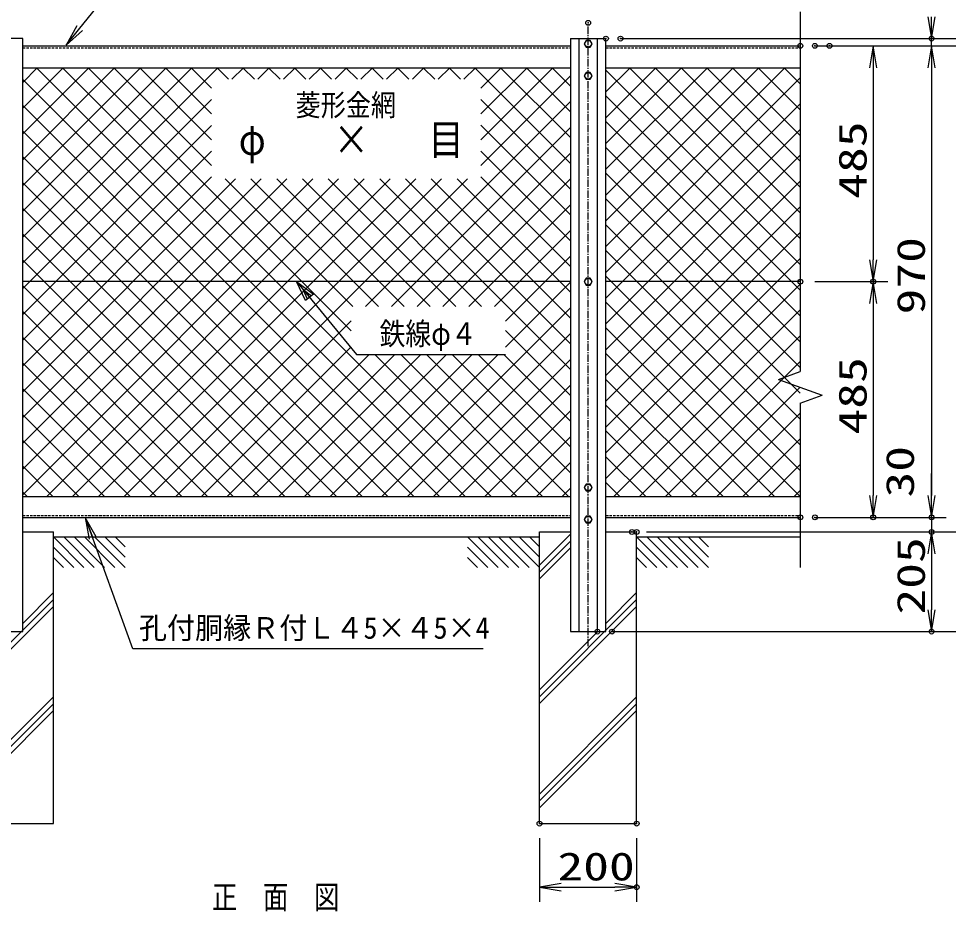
# Model space of a CAD drawing. Units: millimetres, scale not verified. Extents: x -4455 to 4455, y -3150 to 3150.
# Drawn here: x -2673 to -760, y 74 to 1911 of the extents above; entities that cross this region are included whole.
import ezdxf
from ezdxf.enums import TextEntityAlignment as Align

# ---------------------------------------------------------------- set-up
doc = ezdxf.new("R2010")
doc.units = ezdxf.units.MM
doc.header["$LTSCALE"] = 20
doc.header["$PDMODE"] = 32
doc.header["$PDSIZE"] = 10
doc.linetypes.add('USER1', pattern=[1.125, 0.75, -0.125, 0.125, -0.125])
doc.linetypes.add('USER4', pattern=[0.375, 0.25, -0.125])
for name, color, linetype, lineweight in [('0-0_1', 7, 'Continuous', 25), ('0-1_2', 7, 'Continuous', 25), ('0-2_0', 4, 'Continuous', 25), ('0-4_EXTCNT-LMEC0', 2, 'Continuous', 25)]:
    doc.layers.add(name, color=color, linetype=linetype, lineweight=lineweight)
doc.layers.add('0-5_DEFPOINTS', color=7, linetype='Continuous')
doc.styles.add('ＭＳ ゴシック', font='')
doc.styles.get('ＭＳ ゴシック').set_extended_font_data('MS Gothic')

# ---------------------------------------------------------------- blocks, each defined once
blk = doc.blocks.new('DARROWS')
at = {"layer": '0-2_0', "color": 2}
blk.add_line((0, 0), (-19.982, 0), dxfattribs=at)
blk.add_lwpolyline([(-20, -3.333), (0, 0), (-20, 3.333)], dxfattribs=at)
blk = doc.blocks.new('X49')
at = {"layer": '0-2_0'}
for p, q in [((39718.6, 88509), (47743, 96533.4)), ((39718.6, 89569.6), (46682.4, 96533.4)), ((39718.6, 90630.3), (45621.7, 96533.4)), ((39718.6, 91690.9), (44561.1, 96533.4)), ((39718.6, 92751.6), (43500.4, 96533.4)), ((39718.6, 93812.3), (42439.7, 96533.4)), ((39718.6, 94872.9), (41379.1, 96533.4)), ((39718.6, 95933.6), (40318.4, 96533.4)), ((57931.8, 78893.4), (40291.8, 96533.4)), ((58992.4, 78893.4), (41352.4, 96533.4)), ((53236.8, 85709.7), (42413.1, 96533.4)), ((47493, 92514.1), (43473.7, 96533.4)), ((47493, 93574.8), (44534.4, 96533.4)), ((47493, 94635.4), (45595.1, 96533.4)), ((47493, 95696.1), (46655.7, 96533.4)), ((48189.6, 96060.2), (47716.4, 96533.4)), ((48330.5, 96060.2), (48803.7, 96533.4)), ((49250.2, 96060.2), (48777, 96533.4)), ((49391.2, 96060.2), (49864.4, 96533.4)), ((50310.9, 96060.2), (49837.7, 96533.4)), ((50451.8, 96060.2), (50925, 96533.4)), ((51371.5, 96060.2), (50898.4, 96533.4)), ((51512.5, 96060.2), (51985.7, 96533.4)), ((52432.2, 96060.2), (51959, 96533.4)), ((52573.1, 96060.2), (53046.3, 96533.4)), ((53492.9, 96060.2), (53019.7, 96533.4)), ((53633.8, 96060.2), (54107, 96533.4)), ((54553.5, 96060.2), (54080.3, 96533.4)), ((54694.5, 96060.2), (55167.7, 96533.4)), ((55614.2, 96060.2), (55141, 96533.4)), ((55755.1, 96060.2), (56228.3, 96533.4)), ((56674.9, 96060.2), (56201.7, 96533.4)), ((56815.8, 96060.2), (57289, 96533.4)), ((57735.5, 96060.2), (57262.3, 96533.4)), ((57876.4, 96060.2), (58349.6, 96533.4)), ((62258.6, 92597.8), (58323, 96533.4)), ((58570.3, 94632.7), (60471, 96533.4)), ((58570.3, 95693.4), (59410.3, 96533.4)), ((58570.3, 93572.1), (61531.6, 96533.4)), ((62258.6, 93658.5), (59383.6, 96533.4)), ((62258.6, 94719.1), (60444.3, 96533.4)), ((62258.6, 95779.8), (61505, 96533.4)), ((56871.1, 78893.4), (39718.6, 96045.9)), ((58570.3, 92511.4), (62258.6, 96199.7)), ((39718.6, 87448.3), (47493, 95222.7)), ((55810.4, 78893.4), (39718.6, 94985.2)), ((53828.7, 86709.2), (62258.6, 95139)), ((62258.6, 91537.2), (58570.3, 95225.5)), ((39718.6, 86387.6), (47493, 94162.1)), ((62258.6, 90476.5), (58570.3, 94164.8)), ((54749.8, 78893.4), (39718.6, 93924.6)), ((54889.4, 86709.2), (62258.6, 94078.4)), ((39718.6, 85327), (47493, 93101.4)), ((55950.1, 86709.2), (62258.6, 93017.7)), ((62258.6, 89415.8), (58570.3, 93104.1)), ((53689.1, 78893.4), (39718.6, 92863.9)), ((39718.6, 84266.3), (47493, 92040.8)), ((39718.6, 78963), (52714.5, 91958.9)), ((39718.6, 80023.7), (51653.8, 91958.9)), ((39718.6, 81084.3), (50593.2, 91958.9)), ((39718.6, 82145), (49532.5, 91958.9)), ((39718.6, 83205.7), (48471.8, 91958.9)), ((40709.6, 78893.4), (53775.1, 91958.9)), ((41770.3, 78893.4), (54835.8, 91958.9)), ((42831, 78893.4), (55896.5, 91958.9)), ((43891.6, 78893.4), (56957.1, 91958.9)), ((44952.3, 78893.4), (58017.8, 91958.9)), ((53297.9, 86709.2), (48048.2, 91958.9)), ((54358.6, 86709.2), (49108.9, 91958.9)), ((55419.3, 86709.2), (50169.6, 91958.9)), ((56479.9, 86709.2), (51230.2, 91958.9)), ((57540.6, 86709.2), (52290.9, 91958.9)), ((58601.2, 86709.2), (53351.5, 91958.9)), ((62258.6, 84112.5), (54412.2, 91958.9)), ((62258.6, 85173.2), (55472.9, 91958.9)), ((62258.6, 86233.9), (56533.5, 91958.9)), ((57010.7, 86709.2), (62258.6, 91957.1)), ((62258.6, 87294.5), (57594.2, 91958.9)), ((62258.6, 88355.2), (58570.3, 92043.5)), ((52628.5, 78893.4), (39718.6, 91803.3)), ((51567.8, 78893.4), (39718.6, 90742.6)), ((58071.4, 86709.2), (62258.6, 90896.4)), ((50507.1, 78893.4), (39718.6, 89681.9)), ((59132, 86709.2), (62258.6, 89835.7)), ((59585.7, 86102.2), (62258.6, 88775.1)), ((49446.5, 78893.4), (39718.6, 88621.3)), ((59585.7, 85041.6), (62258.6, 87714.4)), ((48385.8, 78893.4), (39718.6, 87560.6)), ((47325.2, 78893.4), (39718.6, 86500)), ((54498.2, 78893.4), (62258.6, 86653.7)), ((46012.9, 78893.4), (53236.8, 86117.2)), ((62258.6, 83051.9), (59585.7, 85724.7)), ((46264.5, 78893.4), (39718.6, 85439.3)), ((55558.9, 78893.4), (62258.6, 85593.1)), ((47073.6, 78893.4), (53236.8, 85056.6)), ((48134.3, 78893.4), (53974.2, 84733.4)), ((49194.9, 78893.4), (55034.9, 84733.4)), ((50255.6, 78893.4), (56095.6, 84733.4)), ((51316.2, 78893.4), (57156.2, 84733.4)), ((52376.9, 78893.4), (58216.9, 84733.4)), ((53437.6, 78893.4), (59277.5, 84733.4)), ((60053.1, 78893.4), (54213.1, 84733.4)), ((61113.7, 78893.4), (55273.7, 84733.4)), ((62174.4, 78893.4), (56334.4, 84733.4)), ((62258.6, 79869.9), (57395.1, 84733.4)), ((62258.6, 80930.6), (58455.7, 84733.4)), ((62258.6, 81991.2), (59516.4, 84733.4)), ((45203.8, 78893.4), (39718.6, 84378.6)), ((56619.5, 78893.4), (62258.6, 84532.4)), ((57680.2, 78893.4), (62258.6, 83471.8)), ((44143.2, 78893.4), (39718.6, 83318)), ((58740.9, 78893.4), (62258.6, 82411.1)), ((43082.5, 78893.4), (39718.6, 82257.3)), ((42021.9, 78893.4), (39718.6, 81196.7)), ((59801.5, 78893.4), (62258.6, 81350.4)), ((40961.2, 78893.4), (39718.6, 80136)), ((60862.2, 78893.4), (62258.6, 80289.8)), ((61922.8, 78893.4), (62258.6, 79229.1)), ((39900.5, 78893.4), (39718.6, 79075.3))]:
    blk.add_line(p, q, dxfattribs=at)
blk = doc.blocks.new('X50')
at = {"layer": '0-2_0'}
for p, q in [((63718.6, 89174.4), (71077.6, 96533.4)), ((63718.6, 90235.1), (70016.9, 96533.4)), ((63718.6, 91295.7), (68956.2, 96533.4)), ((63718.6, 92356.4), (67895.6, 96533.4)), ((63718.6, 93417.1), (66834.9, 96533.4)), ((63718.6, 94477.7), (65774.3, 96533.4)), ((63718.6, 95538.4), (64713.6, 96533.4)), ((71718.6, 88441.1), (63718.6, 96441.1)), ((71718.6, 89501.8), (64687, 96533.4)), ((71718.6, 90562.4), (65747.6, 96533.4)), ((71718.6, 91623.1), (66808.3, 96533.4)), ((71718.6, 92683.7), (67868.9, 96533.4)), ((71718.6, 93744.4), (68929.6, 96533.4)), ((71718.6, 94805.1), (69990.3, 96533.4)), ((71718.6, 95865.7), (71050.9, 96533.4)), ((63718.6, 88113.8), (71718.6, 96113.8)), ((71718.6, 87380.4), (63718.6, 95380.5)), ((63718.6, 87053.1), (71718.6, 95053.1)), ((71718.6, 86319.8), (63718.6, 94319.8)), ((63718.6, 85992.4), (71718.6, 93992.5)), ((71718.6, 85259.1), (63718.6, 93259.1)), ((63718.6, 84931.8), (71718.6, 92931.8)), ((71718.6, 84198.5), (63718.6, 92198.5)), ((63718.6, 83871.1), (71718.6, 91871.1)), ((71718.6, 83137.8), (63718.6, 91137.8)), ((63718.6, 82810.5), (71718.6, 90810.5)), ((71718.6, 82077.1), (63718.6, 90077.2)), ((63718.6, 81749.8), (71718.6, 89749.8)), ((71718.6, 81016.5), (63718.6, 89016.5)), ((63718.6, 80689.1), (71718.6, 88689.2)), ((71718.6, 79955.8), (63718.6, 87955.8)), ((63718.6, 79628.5), (71718.6, 87628.5)), ((71718.6, 78895.2), (63718.6, 86895.2)), ((64044.2, 78893.4), (71718.6, 86567.8)), ((70659.7, 78893.4), (63718.6, 85834.5)), ((65104.8, 78893.4), (71718.6, 85507.2)), ((69599, 78893.4), (63718.6, 84773.9)), ((66165.5, 78893.4), (71718.6, 84446.5)), ((68538.4, 78893.4), (63718.6, 83713.2)), ((67226.1, 78893.4), (71718.6, 83385.9)), ((67477.7, 78893.4), (63718.6, 82652.5)), ((68286.8, 78893.4), (71718.6, 82325.2)), ((66417, 78893.4), (63718.6, 81591.9)), ((69347.5, 78893.4), (71718.6, 81264.5)), ((65356.4, 78893.4), (63718.6, 80531.2)), ((70408.1, 78893.4), (71718.6, 80203.9)), ((64295.7, 78893.4), (63718.6, 79470.6)), ((71468.8, 78893.4), (71718.6, 79143.2))]:
    blk.add_line(p, q, dxfattribs=at)

msp = doc.modelspace()

# ---------------------------------------------------------------- linework, layer by layer
at = {"layer": '0-0_1', "color": 4}
for p, q in [((-1064.62, 1924.67), (-1064.62, 1840.03)), ((-1064.62, 1840.03), (-1064.62, 1184.97)), ((-1109.62, 1168.59), (-1064.62, 1184.97)), ((-1109.62, 1168.59), (-1019.62, 1135.83)), ((-1064.62, 1119.45), (-1019.62, 1135.83)), ((-1064.62, 1119.45), (-1064.62, 895.98)), ((-1064.62, 895.98), (-1064.62, 781.8)), ((-2601.43, 844.67), (-2538.56, 781.8)), ((-2580.22, 844.67), (-2517.35, 781.8)), ((-2559.01, 844.67), (-2496.13, 781.8)), ((-2537.79, 844.67), (-2474.92, 781.8)), ((-2516.58, 844.67), (-2453.71, 781.8)), ((-2495.37, 844.67), (-2453.71, 803.01)), ((-2474.15, 844.67), (-2453.71, 824.22)), ((-1749.15, 844.67), (-1686.28, 781.8)), ((-1727.94, 844.67), (-1665.07, 781.8)), ((-1706.72, 844.67), (-1643.85, 781.8)), ((-1685.51, 844.67), (-1622.64, 781.8)), ((-1664.3, 844.67), (-1601.43, 781.8)), ((-1643.08, 844.67), (-1601.43, 803.01)), ((-1621.87, 844.67), (-1601.43, 824.22)), ((-1537.63, 850.12), (-1601.43, 786.31)), ((-1401.43, 844.67), (-1338.56, 781.8)), ((-1380.22, 844.67), (-1317.35, 781.8)), ((-1359.01, 844.67), (-1296.13, 781.8)), ((-1337.79, 844.67), (-1274.92, 781.8)), ((-1316.58, 844.67), (-1253.71, 781.8)), ((-1295.37, 844.67), (-1253.71, 803.01)), ((-1274.15, 844.67), (-1253.71, 824.22)), ((-2601.43, 823.45), (-2559.77, 781.8)), ((-1749.15, 823.45), (-1707.49, 781.8)), ((-1537.63, 835.98), (-1601.43, 772.17)), ((-1401.43, 823.45), (-1359.77, 781.8)), ((-1537.63, 821.84), (-1601.43, 758.03)), ((-2601.43, 802.24), (-2580.99, 781.8)), ((-1749.15, 802.24), (-1728.7, 781.8)), ((-1401.43, 802.24), (-1380.99, 781.8)), ((-2664.62, 666.62), (-2601.43, 729.81)), ((-1464.62, 666.62), (-1401.43, 729.81)), ((-2801.43, 515.67), (-2601.43, 715.67)), ((-1601.43, 515.67), (-1401.43, 715.67)), ((-2801.43, 501.52), (-2601.43, 701.53)), ((-1601.43, 501.52), (-1401.43, 701.53)), ((-1601.43, 529.81), (-1481.57, 649.67)), ((-2801.43, 315.45), (-2601.43, 515.45)), ((-2801.43, 301.31), (-2601.43, 501.31)), ((-1601.43, 315.45), (-1401.43, 515.45)), ((-1601.43, 301.31), (-1401.43, 501.31)), ((-2801.43, 287.16), (-2601.43, 487.17)), ((-1601.43, 287.16), (-1401.43, 487.17))]:
    msp.add_line(p, q, dxfattribs=at)
at = {"layer": '0-0_1', "color": 4, "linetype": 'USER1'}
msp.add_line((-1501.12, 619.67), (-1501.12, 1901.98), dxfattribs=at)
at = {"layer": '0-0_1'}
for p, q in [((-2664.62, 1869.67), (-2737.62, 1869.67)), ((-2664.62, 649.67), (-2664.62, 1869.67)), ((-1537.63, 1869.67), (-1537.63, 649.67)), ((-1520.12, 1869.67), (-1520.12, 649.67)), ((-1482.13, 649.67), (-1482.13, 1869.67)), ((-1464.62, 649.67), (-1464.62, 1869.67)), ((-2664.62, 1854.67), (-1537.63, 1854.67)), ((-1464.62, 1854.67), (-1064.62, 1854.67)), ((-2664.62, 1809.67), (-1537.63, 1809.67)), ((-1464.62, 1809.67), (-1064.62, 1809.67)), ((-1537.63, 1369.67), (-2664.62, 1369.67)), ((-1064.62, 1369.67), (-1464.62, 1369.67)), ((-2664.62, 927.67), (-1537.63, 927.67)), ((-1464.62, 927.67), (-1064.62, 927.67)), ((-2664.62, 884.67), (-1537.63, 884.67)), ((-1464.63, 884.67), (-1064.62, 884.67)), ((-2664.62, 854.67), (-2601.43, 854.67)), ((-2601.43, 254.67), (-2601.43, 854.67)), ((-2601.43, 844.67), (-2451.43, 844.67)), ((-2601.43, 844.67), (-1601.43, 844.67)), ((-1751.43, 844.67), (-1601.43, 844.67)), ((-1601.43, 254.67), (-1601.43, 854.67)), ((-1601.43, 854.67), (-1537.63, 854.67)), ((-1464.62, 854.67), (-1401.43, 854.67)), ((-1401.43, 254.67), (-1401.43, 854.67)), ((-1401.43, 844.67), (-1064.62, 844.67)), ((-1401.43, 844.67), (-1251.43, 844.67)), ((-2737.62, 649.67), (-2664.62, 649.67)), ((-1537.63, 649.67), (-1464.63, 649.67)), ((-2801.43, 254.67), (-2601.43, 254.67)), ((-1601.43, 254.67), (-1401.43, 254.67))]:
    msp.add_line(p, q, dxfattribs=at)
at = {"layer": '0-0_1', "linetype": 'USER4'}
for p, q in [((-2664.62, 1850.67), (-1537.63, 1850.67)), ((-1464.62, 1850.67), (-1064.62, 1850.67)), ((-2664.62, 888.67), (-1537.63, 888.67)), ((-1464.63, 888.67), (-1064.62, 888.67))]:
    msp.add_line(p, q, dxfattribs=at)
at = {"layer": '0-0_1', "color": 4}
msp.add_lwpolyline([(-2082.56, 1330.56), (-2101.12, 1369.67), (-2066.34, 1343.9)], close=True, dxfattribs=at)
for points in [[(-2101.12, 1369.67), (-1977.77, 1219.67), (-1671.27, 1219.67)], [(-2078.5, 1333.89), (-2087.79, 1353.45), (-2070.39, 1340.56)]]:
    msp.add_lwpolyline(points, dxfattribs=at)
at = {"layer": '0-1_2'}
for p, q in [((-1497.13, 1800.09), (-1505.12, 1800.09)), ((-1493.13, 1793.17), (-1497.13, 1800.09)), ((-1505.12, 1786.24), (-1497.13, 1786.24)), ((-1497.13, 1786.24), (-1493.13, 1793.17)), ((-1497.12, 953.11), (-1505.12, 953.11)), ((-1505.12, 939.25), (-1497.12, 939.25)), ((-1493.12, 946.18), (-1497.12, 953.11)), ((-1497.12, 939.25), (-1493.12, 946.18))]:
    msp.add_line(p, q, dxfattribs=at)
for points in [[(-1493.13, 1859.17), (-1497.13, 1866.09), (-1505.12, 1866.09), (-1509.12, 1859.17), (-1505.12, 1852.24), (-1497.13, 1852.24)], [(-1493.12, 1369.67), (-1497.12, 1376.6), (-1505.12, 1376.6), (-1509.12, 1369.67), (-1505.12, 1362.74), (-1497.12, 1362.74)], [(-1493.12, 880.18), (-1497.12, 887.11), (-1505.12, 887.11), (-1509.12, 880.18), (-1505.12, 873.25), (-1497.12, 873.25)]]:
    msp.add_lwpolyline(points, close=True, dxfattribs=at)
for points in [[(-1505.12, 1800.09), (-1509.12, 1793.17), (-1505.12, 1786.24)], [(-1505.12, 953.11), (-1509.12, 946.18), (-1505.12, 939.25)]]:
    msp.add_lwpolyline(points, dxfattribs=at)
for centre in [(-1501.13, 1859.17), (-1501.13, 1793.17), (-1501.12, 1369.67), (-1501.12, 946.18), (-1501.12, 880.18)]:
    msp.add_circle(centre, 6.93, dxfattribs=at)
at = {"layer": '0-2_0', "color": 7}
msp.add_line((-1537.63, 1869.67), (-1464.62, 1869.67), dxfattribs=at)
at = {"layer": '0-2_0', "color": 1}
for p, q in [((-1434.62, 1869.67), (-764.55, 1869.67)), ((-1404.62, 1869.67), (-548.55, 1869.67)), ((-1004.62, 1854.67), (-764.55, 1854.67)), ((-1004.62, 1854.67), (-654.55, 1854.67)), ((-974.62, 1854.67), (-764.55, 1854.67)), ((-1034.62, 884.67), (-764.55, 884.67)), ((-1004.62, 884.67), (-764.55, 884.67)), ((-1381.12, 854.67), (-764.55, 854.67)), ((-1381.12, 854.67), (-764.55, 854.67)), ((-1371.43, 854.67), (-654.55, 854.67)), ((-1452.13, 649.67), (-764.55, 649.67)), ((-1422.13, 649.67), (-548.55, 649.67)), ((-1601.43, 224.67), (-1601.43, 94)), ((-1601.43, 224.67), (-1601.43, 94)), ((-1601.43, 224.67), (-1601.43, 94)), ((-1401.43, 224.67), (-1401.43, 94)), ((-1401.43, 224.67), (-1401.43, 94)), ((-1401.43, 224.67), (-1401.43, 94))]:
    msp.add_line(p, q, dxfattribs=at)
at = {"layer": '0-2_0', "color": 2}
for p, q in [((-794.55, 1854.67), (-794.55, 1869.67)), ((-794.55, 1809.67), (-794.55, 929.67)), ((-794.55, 1809.67), (-794.55, 1764.67)), ((-794.55, 929.67), (-794.55, 974.67)), ((-794.55, 884.67), (-794.55, 854.67)), ((-794.55, 809.67), (-794.55, 764.67)), ((-794.55, 809.67), (-794.55, 694.67)), ((-1556.43, 124), (-1446.43, 124)), ((-1556.43, 124), (-1446.43, 124)), ((-1556.43, 124), (-1446.43, 124))]:
    msp.add_line(p, q, dxfattribs=at)
at = {"layer": '0-4_EXTCNT-LMEC0', "color": 1}
for p, q in [((-1034.62, 1854.67), (-884.62, 1854.67)), ((-1034.62, 1369.67), (-884.62, 1369.67)), ((-1034.62, 1369.67), (-884.62, 1369.67)), ((-1034.62, 884.67), (-884.62, 884.67))]:
    msp.add_line(p, q, dxfattribs=at)
at = {"layer": '0-4_EXTCNT-LMEC0'}
for p, q in [((-914.62, 1809.67), (-914.62, 1414.67)), ((-914.62, 1324.67), (-914.62, 929.67))]:
    msp.add_line(p, q, dxfattribs=at)
msp.add_lwpolyline([(-2547.21, 1890.95), (-2442.55, 2020), (-1717.55, 2020)], dxfattribs=at)
at = {"layer": '0-4_EXTCNT-LMEC0', "color": 4}
msp.add_lwpolyline([(-1717.26, 614.34), (-2437.85, 614.34), (-2534.83, 881.85)], dxfattribs=at)
at = {"layer": '0-5_DEFPOINTS'}
for p in [(-1501.12, 1901.98), (-1464.62, 1869.67), (-1434.62, 1869.67), (-1064.62, 1854.67), (-1034.62, 1854.67), (-1004.62, 1854.67), (-794.55, 1869.67), (-1064.62, 1369.67), (-914.62, 1369.67), (-1064.62, 884.67), (-1034.62, 884.67), (-914.62, 884.67), (-794.55, 884.67), (-1411.12, 854.67), (-1401.43, 854.67), (-794.55, 854.67), (-1482.13, 649.67), (-1452.13, 649.67), (-794.55, 649.67), (-1601.43, 254.67), (-1401.43, 254.67), (-1401.43, 124)]:
    msp.add_point(p, dxfattribs=at)

# ---------------------------------------------------------------- block references
at = {"layer": '0-2_0', "xscale": 2.25, "yscale": 2.25}
for p, rotation in [((-794.55, 1869.67), 270), ((-794.55, 1854.67), 90), ((-794.55, 1854.67), 90), ((-794.55, 884.67), 270), ((-794.55, 884.67), 270), ((-794.55, 854.67), 90), ((-794.55, 854.67), 90), ((-794.55, 649.67), 270), ((-1601.43, 124), 180), ((-1601.43, 124), 180), ((-1601.43, 124), 180)]:
    msp.add_blockref('DARROWS', p, dxfattribs=dict(at, rotation=rotation))
msp.add_blockref('DARROWS', (-1401.43, 124), dxfattribs=at)
msp.add_blockref('DARROWS', (-1401.43, 124), dxfattribs=at)
msp.add_blockref('DARROWS', (-1401.43, 124), dxfattribs=at)
at = {"layer": '0-4_EXTCNT-LMEC0', "xscale": 2.25, "yscale": 2.25}
for p, rotation in [((-2575.55, 1856), 230.95879), ((-914.62, 1854.67), 90), ((-914.62, 1369.67), 270), ((-914.62, 1369.67), 90), ((-914.62, 884.67), 270), ((-2535.85, 884.67), 109.92684)]:
    msp.add_blockref('DARROWS', p, dxfattribs=dict(at, rotation=rotation))
at = {"layer": '0-4_EXTCNT-LMEC0', "xscale": 0.05, "yscale": 0.05}
for name in ['X49', 'X50']:
    msp.add_blockref(name, (-4650.55, -3017), dxfattribs=at)

# ---------------------------------------------------------------- texts
at = {"layer": '0-0_1', "color": 4, "style": 'ＭＳ ゴシック'}
for s, height, width, p in [('菱形金網', 44.57, 0.85, (-2103.12, 1697.39)), ('φ', 63.2, 0.85, (-2220.12, 1611.32)), ('×', 63.2, 0.85, (-2025.12, 1611.32)), ('目', 63.2, 0.85, (-1830.12, 1611.32)), ('鉄線φ４', 45.89, 0.85, (-1930.52, 1225.84)), ('孔付胴縁Ｒ付Ｌ４5×４5×4', 44.57, 0.95, (-2425.42, 621.61))]:
    msp.add_text(s, height=height, dxfattribs=dict(at, width=width)).set_placement(p, align=Align.BOTTOM_LEFT)
at = {"layer": '0-2_0', "color": 3, "style": 'ＭＳ ゴシック', "width": 1.35}
for s, p in [('970', (-790.95, 1302.17)), ('30', (-813.45, 925.5)), ('205', (-790.95, 684.67))]:
    msp.add_text(s, height=57.77, rotation=90, dxfattribs=at).set_placement(p, align=Align.BOTTOM_LEFT)
msp.add_text('200', height=57.77, dxfattribs=at).set_placement((-1564.43, 120.4), align=Align.BOTTOM_LEFT)
msp.add_text('200', height=57.77, dxfattribs=at).set_placement((-1564.43, 120.4), align=Align.BOTTOM_LEFT)
msp.add_text('200', height=57.77, dxfattribs=at).set_placement((-1564.43, 120.4), align=Align.BOTTOM_LEFT)
at = {"layer": '0-4_EXTCNT-LMEC0', "color": 3, "style": 'ＭＳ ゴシック', "width": 1.35}
for p in [(-911.02, 1540.17), (-911.02, 1055.17)]:
    msp.add_text('485', height=57.77, rotation=90, dxfattribs=at).set_placement(p, align=Align.BOTTOM_LEFT)
at = {"layer": '0-4_EXTCNT-LMEC0', "color": 4, "style": 'ＭＳ ゴシック', "width": 0.8}
msp.add_text('正\u3000面\u3000図', height=48.11, dxfattribs=at).set_placement((-2275.34, 64.83), align=Align.BOTTOM_LEFT)

doc.saveas('drawing.dxf')
